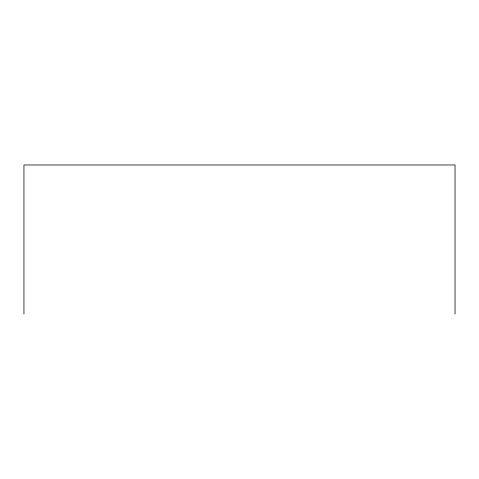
<?xml version="1.0" encoding="UTF-8"?>
<svg xmlns="http://www.w3.org/2000/svg" width="479" height="479" viewBox="0 0 479 479"><rect width="100%" height="100%" fill="white"/><g stroke="black" fill="none" stroke-linecap="round" stroke-linejoin="round"><path stroke-width="0.72" d="M455.05 314.026L455.05 164.974L23.95 164.974L23.95 314.026"/></g></svg>
